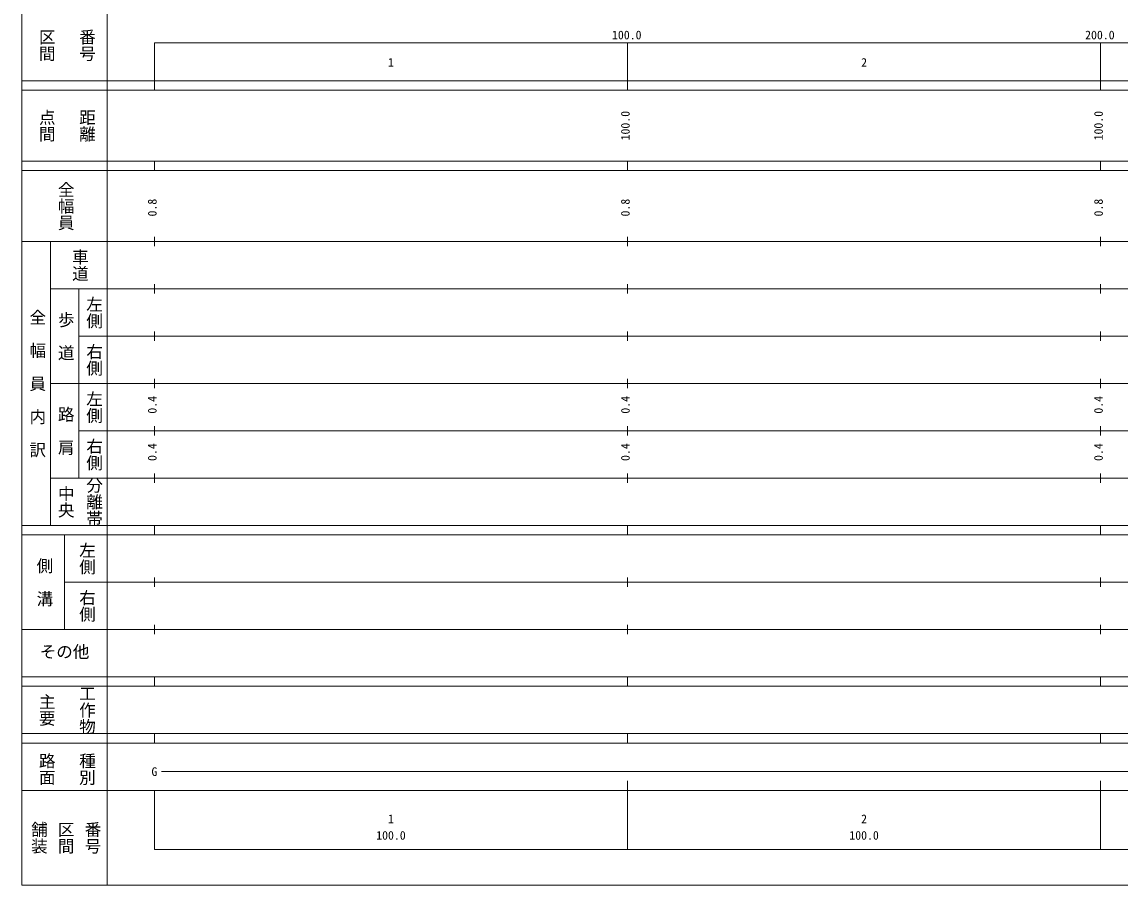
# Model space of a CAD drawing. Units: millimetres on the paper, enlarged 1000 times. Extents: x 61448 to 701448, y 5061 to 365061.
# Drawn here: x 61448 to 293544, y 5061 to 187470 of the extents above; entities that cross this region are included whole.
import ezdxf
from ezdxf.enums import TextEntityAlignment as Align

# ---------------------------------------------------------------- set-up
doc = ezdxf.new("R2010")
doc.units = ezdxf.units.MM
doc.header["$LTSCALE"] = 1000
doc.layers.add('S-SUV', color=7, linetype='Continuous', lineweight=13)
doc.styles.add('@ＭＳ ゴシック', font='')
doc.styles.add('ＭＳ ゴシック', font='')
doc.styles.get('@ＭＳ ゴシック').set_extended_font_data('@MS Gothic')
doc.styles.get('ＭＳ ゴシック').set_extended_font_data('MS Gothic')

msp = doc.modelspace()

# ---------------------------------------------------------------- linework, layer by layer
at = {"layer": 'S-SUV'}
for p, q in [((61448, 365061), (61448, 5061)), ((79448, 355061), (79448, 5061)), ((89448, 183061), (600448, 183061)), ((89448, 183061), (89448, 173061)), ((189448, 173061), (189448, 183061)), ((289448, 173061), (289448, 183061)), ((61448, 175061), (600448, 175061)), ((61448, 173061), (600448, 173061)), ((61448, 158061), (600448, 158061)), ((89448, 156061), (89448, 158061)), ((189448, 156061), (189448, 158061)), ((289448, 156061), (289448, 158061)), ((61448, 156061), (600448, 156061)), ((89448, 140061), (89448, 142061)), ((189448, 140061), (189448, 142061)), ((289448, 140061), (289448, 142061)), ((61448, 141061), (600448, 141061)), ((67448, 81061), (67448, 141061)), ((67448, 131061), (600448, 131061)), ((73448, 131061), (73448, 91061)), ((89448, 130061), (89448, 132061)), ((189448, 130061), (189448, 132061)), ((289448, 130061), (289448, 132061)), ((73448, 121061), (600448, 121061)), ((89448, 120061), (89448, 122061)), ((189448, 120061), (189448, 122061)), ((289448, 120061), (289448, 122061)), ((89448, 110061), (89448, 112061)), ((189448, 110061), (189448, 112061)), ((289448, 110061), (289448, 112061)), ((67448, 111061), (600448, 111061)), ((73448, 101061), (600448, 101061)), ((89448, 100061), (89448, 102061)), ((189448, 100061), (189448, 102061)), ((289448, 100061), (289448, 102061)), ((67448, 91061), (600448, 91061)), ((89448, 90061), (89448, 92061)), ((189448, 90061), (189448, 92061)), ((289448, 90061), (289448, 92061)), ((61448, 81061), (600448, 81061)), ((61448, 79061), (600448, 79061)), ((70448, 79061), (70448, 59061)), ((89448, 79061), (89448, 81061)), ((189448, 79061), (189448, 81061)), ((289448, 79061), (289448, 81061)), ((89448, 68061), (89448, 70061)), ((189448, 68061), (189448, 70061)), ((289448, 68061), (289448, 70061)), ((70448, 69061), (600448, 69061)), ((61448, 59061), (600448, 59061)), ((89448, 58061), (89448, 60061)), ((189448, 58061), (189448, 60061)), ((289448, 58061), (289448, 60061)), ((61448, 49061), (600448, 49061)), ((89448, 47061), (89448, 49061)), ((189448, 47061), (189448, 49061)), ((289448, 47061), (289448, 49061)), ((61448, 47061), (600448, 47061)), ((61448, 37061), (600448, 37061)), ((61448, 35061), (600448, 35061)), ((89448, 35061), (89448, 37061)), ((189448, 35061), (189448, 37061)), ((289448, 35061), (289448, 37061)), ((90948, 29061), (587948, 29061)), ((189448, 12561), (189448, 27061)), ((289448, 12561), (289448, 27061)), ((61448, 25061), (600448, 25061)), ((89448, 25061), (89448, 12561)), ((89448, 12561), (600448, 12561)), ((61448, 5061), (701448, 5061))]:
    msp.add_line(p, q, dxfattribs=at)

# ---------------------------------------------------------------- texts
for s, height, rotation, style, p in [('区間', 2566, 270, '@ＭＳ ゴシック', (64698, 186061)), ('番号', 2566, 270, '@ＭＳ ゴシック', (73198, 186061)), ('点間', 2566, 270, '@ＭＳ ゴシック', (64698, 169061)), ('距離', 2566, 270, '@ＭＳ ゴシック', (73198, 169061)), ('100.0', 1833, 90, 'ＭＳ ゴシック', (190448, 162436)), ('100.0', 1833, 90, 'ＭＳ ゴシック', (290448, 162436)), ('全幅員', 2566, 270, '@ＭＳ ゴシック', (68698, 153811)), ('0.8', 1833, 90, 'ＭＳ ゴシック', (90448, 146360)), ('0.8', 1833, 90, 'ＭＳ ゴシック', (190448, 146360)), ('0.8', 1833, 90, 'ＭＳ ゴシック', (290448, 146360)), ('車道', 2566, 270, '@ＭＳ ゴシック', (71698, 139561)), ('左側', 2566, 270, '@ＭＳ ゴシック', (74698, 129561)), ('全\u3000幅\u3000員\u3000内\u3000訳', 2566, 270, '@ＭＳ ゴシック', (62698, 126811)), ('歩\u3000道', 2566, 270, '@ＭＳ ゴシック', (68698, 126311)), ('右側', 2566, 270, '@ＭＳ ゴシック', (74698, 119561)), ('左側', 2566, 270, '@ＭＳ ゴシック', (74698, 109561)), ('0.4', 1833, 90, 'ＭＳ ゴシック', (90448, 104686)), ('0.4', 1833, 90, 'ＭＳ ゴシック', (190448, 104686)), ('0.4', 1833, 90, 'ＭＳ ゴシック', (290448, 104686)), ('路\u3000肩', 2566, 270, '@ＭＳ ゴシック', (68698, 106311)), ('右側', 2566, 270, '@ＭＳ ゴシック', (74698, 99561)), ('0.4', 1833, 90, 'ＭＳ ゴシック', (90448, 94686)), ('0.4', 1833, 90, 'ＭＳ ゴシック', (190448, 94686)), ('0.4', 1833, 90, 'ＭＳ ゴシック', (290448, 94686)), ('分離帯', 2566, 270, '@ＭＳ ゴシック', (74698, 91311)), ('中央', 2566, 270, '@ＭＳ ゴシック', (68698, 89561)), ('左側', 2566, 270, '@ＭＳ ゴシック', (73198, 77561)), ('側\u3000溝', 2566, 270, '@ＭＳ ゴシック', (64198, 74311)), ('右側', 2566, 270, '@ＭＳ ゴシック', (73198, 67561)), ('工作物', 2566, 270, '@ＭＳ ゴシック', (73198, 47311)), ('主要', 2566, 270, '@ＭＳ ゴシック', (64698, 45561)), ('路面', 2566, 270, '@ＭＳ ゴシック', (64698, 33061)), ('種別', 2566, 270, '@ＭＳ ゴシック', (73198, 33061)), ('舗装', 2566, 270, '@ＭＳ ゴシック', (63031, 18561)), ('区間', 2566, 270, '@ＭＳ ゴシック', (68698, 18561)), ('番号', 2566, 270, '@ＭＳ ゴシック', (74364, 18561))]:
    msp.add_text(s, height=height, rotation=rotation, dxfattribs=dict(at, style=style)).set_placement(p, align=Align.BOTTOM_LEFT)
at = {"layer": 'S-SUV', "style": 'ＭＳ ゴシック'}
for s, height, p in [('100.0', 1833, (186167, 183256)), ('200.0', 1833, (286167, 183256)), ('1', 1833, (138823, 177466)), ('2', 1833, (238823, 177466)), ('その他', 2566, (65198, 52311)), ('G', 1833, (88823, 27561)), ('1', 1833, (138823, 17584)), ('2', 1833, (238823, 17584)), ('100.0', 1833, (136323, 14094)), ('100.0', 1833, (236323, 14094))]:
    msp.add_text(s, height=height, dxfattribs=at).set_placement(p, align=Align.BOTTOM_LEFT)

doc.saveas('drawing.dxf')
